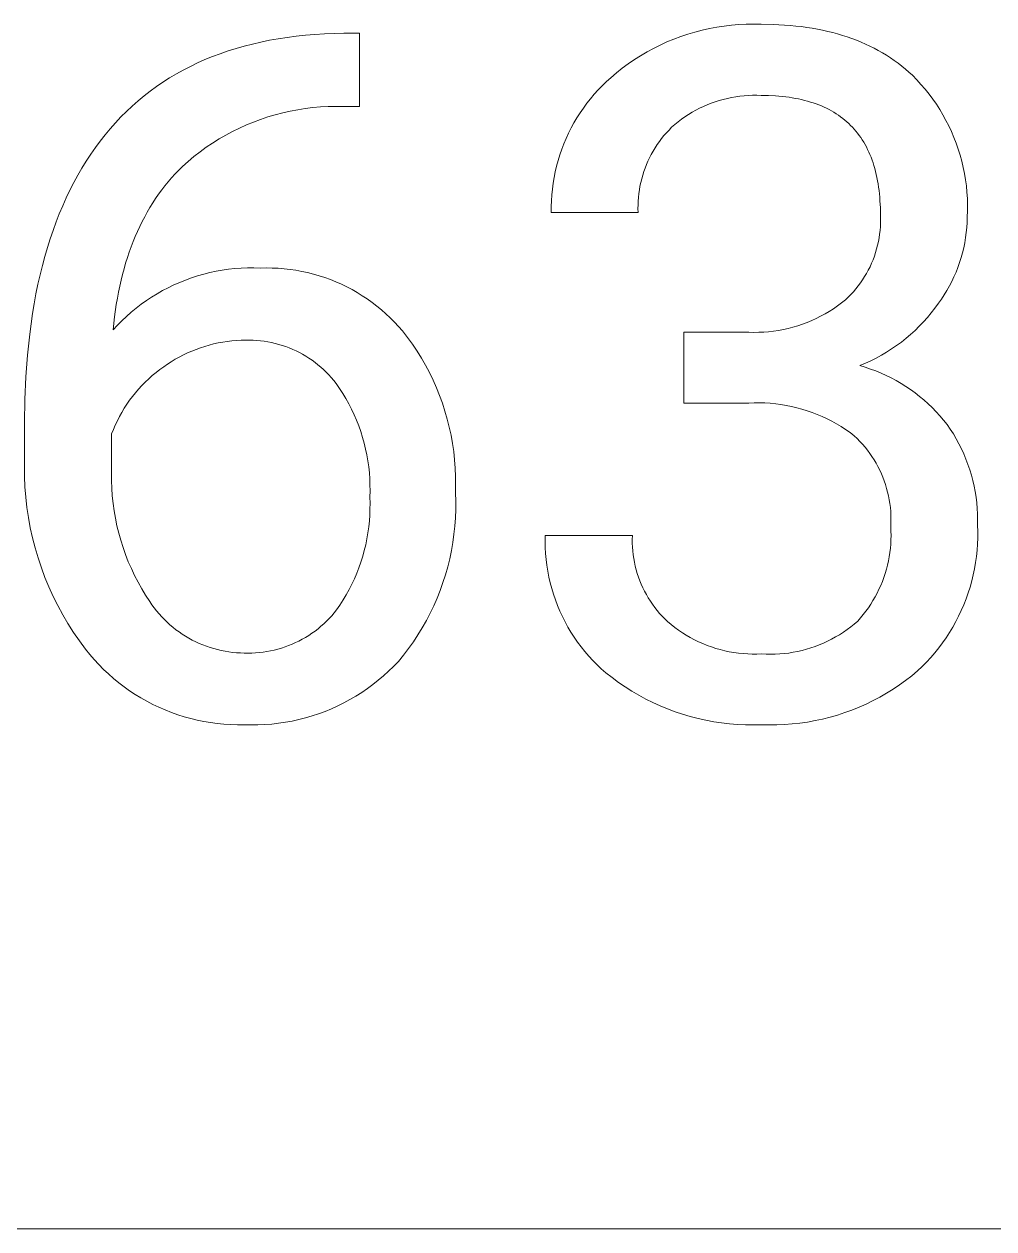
# Model space of a CAD drawing. Header units: millimetres. Extents: x 1102 to 5170, y 19 to 2862.
# Drawn here: x 4397 to 4451.9, y 246.9 to 315 of the extents above; entities that cross this region are included whole.
import ezdxf

# ---------------------------------------------------------------- set-up
doc = ezdxf.new("R2010")
doc.units = ezdxf.units.MM
doc.header["$MEASUREMENT"] = 0
doc.layers.add('Domyślny', color=7, linetype='Continuous', true_color=0x000000)

msp = doc.modelspace()

# ---------------------------------------------------------------- linework, layer by layer
at = {"layer": 'Domyślny', "color": 18, "lineweight": 15, "true_color": 0x000000}
for p, q in [((4434.959, 314.545), (4435.365, 314.651)), ((4435.365, 314.651), (4435.775, 314.743)), ((4435.775, 314.743), (4436.187, 314.821)), ((4436.187, 314.821), (4436.602, 314.884)), ((4436.602, 314.884), (4437.019, 314.933)), ((4437.019, 314.933), (4437.438, 314.967)), ((4437.438, 314.967), (4437.857, 314.988)), ((4437.857, 314.988), (4438.277, 314.993)), ((4438.277, 314.993), (4438.696, 314.984)), ((4438.696, 314.984), (4439.37, 314.973)), ((4439.37, 314.973), (4439.7, 314.959)), ((4439.7, 314.959), (4440.025, 314.94)), ((4440.025, 314.94), (4440.346, 314.915)), ((4440.346, 314.915), (4440.662, 314.884)), ((4440.662, 314.884), (4440.973, 314.848)), ((4440.973, 314.848), (4441.28, 314.806)), ((4441.28, 314.806), (4441.582, 314.758)), ((4441.582, 314.758), (4441.879, 314.705)), ((4441.879, 314.705), (4442.172, 314.646)), ((4442.172, 314.646), (4442.46, 314.582)), ((4442.46, 314.582), (4442.743, 314.512)), ((4409.956, 313.868), (4410.433, 313.977)), ((4410.433, 313.977), (4410.92, 314.076)), ((4410.92, 314.076), (4411.415, 314.164)), ((4411.415, 314.164), (4411.919, 314.241)), ((4411.919, 314.241), (4412.431, 314.308)), ((4412.431, 314.308), (4412.953, 314.364)), ((4412.953, 314.364), (4413.482, 314.409)), ((4413.482, 314.409), (4414.021, 314.444)), ((4414.021, 314.444), (4414.568, 314.467)), ((4414.568, 314.467), (4415.124, 314.48)), ((4415.124, 314.48), (4416.004, 314.48)), ((4416.004, 314.48), (4416.004, 310.335)), ((4432.996, 313.808), (4433.378, 313.983)), ((4433.378, 313.983), (4433.766, 314.144)), ((4433.766, 314.144), (4434.159, 314.291)), ((4434.159, 314.291), (4434.557, 314.425)), ((4434.557, 314.425), (4434.959, 314.545)), ((4442.743, 314.512), (4443.021, 314.436)), ((4443.021, 314.436), (4443.295, 314.355)), ((4443.295, 314.355), (4443.565, 314.268)), ((4443.565, 314.268), (4443.829, 314.175)), ((4443.829, 314.175), (4444.09, 314.077)), ((4444.09, 314.077), (4444.345, 313.973)), ((4444.345, 313.973), (4444.596, 313.863)), ((4407.696, 313.159), (4408.131, 313.322)), ((4408.131, 313.322), (4408.574, 313.475)), ((4408.574, 313.475), (4409.026, 313.617)), ((4409.026, 313.617), (4409.486, 313.748)), ((4409.486, 313.748), (4409.956, 313.868)), ((4431.535, 312.983), (4431.89, 313.208)), ((4431.89, 313.208), (4432.251, 313.421)), ((4432.251, 313.421), (4432.62, 313.621)), ((4432.62, 313.621), (4432.996, 313.808)), ((4444.596, 313.863), (4444.842, 313.747)), ((4444.842, 313.747), (4445.083, 313.626)), ((4445.083, 313.626), (4445.32, 313.499)), ((4445.32, 313.499), (4445.553, 313.367)), ((4445.553, 313.367), (4445.78, 313.228)), ((4445.78, 313.228), (4446.003, 313.084)), ((4406.044, 312.398), (4406.444, 312.605)), ((4406.444, 312.605), (4406.853, 312.8)), ((4406.853, 312.8), (4407.27, 312.985)), ((4407.27, 312.985), (4407.696, 313.159)), ((4430.851, 312.496), (4431.189, 312.745)), ((4431.189, 312.745), (4431.535, 312.983)), ((4446.003, 313.084), (4446.222, 312.934)), ((4446.222, 312.934), (4446.435, 312.779)), ((4446.435, 312.779), (4446.645, 312.617)), ((4446.645, 312.617), (4446.849, 312.45)), ((4404.896, 311.715), (4405.27, 311.954)), ((4405.27, 311.954), (4405.653, 312.181)), ((4405.653, 312.181), (4406.044, 312.398)), ((4429.957, 311.742), (4430.203, 311.963)), ((4430.203, 311.963), (4430.522, 312.235)), ((4430.522, 312.235), (4430.851, 312.496)), ((4446.849, 312.45), (4447.049, 312.277)), ((4447.049, 312.277), (4447.244, 312.099)), ((4447.244, 312.099), (4447.493, 311.846)), ((4447.493, 311.846), (4447.733, 311.585)), ((4403.826, 310.935), (4404.174, 311.205)), ((4404.174, 311.205), (4404.53, 311.466)), ((4404.53, 311.466), (4404.896, 311.715)), ((4429.268, 311.029), (4429.49, 311.275)), ((4429.49, 311.275), (4429.72, 311.512)), ((4429.72, 311.512), (4429.957, 311.742)), ((4447.733, 311.585), (4447.964, 311.316)), ((4447.964, 311.316), (4448.186, 311.039)), ((4403.155, 310.36), (4403.486, 310.653)), ((4403.486, 310.653), (4403.826, 310.935)), ((4428.654, 310.251), (4428.85, 310.518)), ((4428.85, 310.518), (4429.055, 310.777)), ((4429.055, 310.777), (4429.268, 311.029)), ((4435.878, 310.523), (4435.655, 310.435)), ((4436.103, 310.603), (4435.878, 310.523)), ((4436.331, 310.676), (4436.103, 310.603)), ((4436.562, 310.74), (4436.331, 310.676)), ((4436.794, 310.797), (4436.562, 310.74)), ((4437.029, 310.846), (4436.794, 310.797)), ((4437.265, 310.887), (4437.029, 310.846)), ((4437.502, 310.92), (4437.265, 310.887)), ((4437.74, 310.944), (4437.502, 310.92)), ((4437.979, 310.961), (4437.74, 310.944)), ((4438.218, 310.969), (4437.979, 310.961)), ((4438.457, 310.969), (4438.218, 310.969)), ((4438.696, 310.961), (4438.457, 310.969)), ((4439.111, 310.954), (4438.696, 310.961)), ((4439.513, 310.934), (4439.111, 310.954)), ((4439.709, 310.92), (4439.513, 310.934)), ((4439.902, 310.901), (4439.709, 310.92)), ((4440.091, 310.88), (4439.902, 310.901)), ((4440.278, 310.855), (4440.091, 310.88)), ((4440.46, 310.827), (4440.278, 310.855)), ((4440.64, 310.796), (4440.46, 310.827)), ((4440.816, 310.761), (4440.64, 310.796)), ((4440.989, 310.723), (4440.816, 310.761)), ((4441.159, 310.682), (4440.989, 310.723)), ((4441.325, 310.638), (4441.159, 310.682)), ((4441.488, 310.59), (4441.325, 310.638)), ((4441.648, 310.539), (4441.488, 310.59)), ((4441.804, 310.484), (4441.648, 310.539)), ((4441.958, 310.426), (4441.804, 310.484)), ((4448.186, 311.039), (4448.398, 310.755)), ((4448.398, 310.755), (4448.6, 310.464)), ((4402.52, 309.743), (4402.833, 310.057)), ((4402.833, 310.057), (4403.155, 310.36)), ((4411.242, 309.868), (4410.827, 309.745)), ((4411.661, 309.978), (4411.242, 309.868)), ((4412.084, 310.073), (4411.661, 309.978)), ((4412.509, 310.154), (4412.084, 310.073)), ((4412.937, 310.22), (4412.509, 310.154)), ((4413.367, 310.272), (4412.937, 310.22)), ((4413.798, 310.31), (4413.367, 310.272)), ((4414.231, 310.333), (4413.798, 310.31)), ((4414.664, 310.341), (4414.231, 310.333)), ((4415.097, 310.335), (4414.664, 310.341)), ((4416.004, 310.335), (4415.097, 310.335)), ((4428.29, 309.7), (4428.468, 309.979)), ((4428.468, 309.979), (4428.654, 310.251)), ((4434.595, 309.883), (4434.395, 309.751)), ((4434.799, 310.008), (4434.595, 309.883)), ((4435.007, 310.125), (4434.799, 310.008)), ((4435.22, 310.236), (4435.007, 310.125)), ((4435.436, 310.339), (4435.22, 310.236)), ((4435.655, 310.435), (4435.436, 310.339)), ((4442.107, 310.365), (4441.958, 310.426)), ((4442.254, 310.301), (4442.107, 310.365)), ((4442.397, 310.233), (4442.254, 310.301)), ((4442.537, 310.162), (4442.397, 310.233)), ((4442.674, 310.088), (4442.537, 310.162)), ((4442.807, 310.011), (4442.674, 310.088)), ((4442.938, 309.93), (4442.807, 310.011)), ((4443.064, 309.846), (4442.938, 309.93)), ((4443.188, 309.758), (4443.064, 309.846)), ((4448.6, 310.464), (4448.792, 310.166)), ((4448.792, 310.166), (4448.974, 309.862)), ((4448.974, 309.862), (4449.146, 309.552)), ((4401.919, 309.083), (4402.215, 309.418)), ((4402.215, 309.418), (4402.52, 309.743)), ((4409.215, 309.114), (4408.827, 308.923)), ((4409.61, 309.292), (4409.215, 309.114)), ((4410.011, 309.457), (4409.61, 309.292)), ((4410.416, 309.608), (4410.011, 309.457)), ((4410.827, 309.745), (4410.416, 309.608)), ((4427.815, 308.83), (4427.964, 309.125)), ((4427.964, 309.125), (4428.122, 309.415)), ((4428.122, 309.415), (4428.29, 309.7)), ((4433.643, 309.159), (4433.494, 309.008)), ((4433.824, 309.317), (4433.643, 309.159)), ((4434.009, 309.468), (4433.824, 309.317)), ((4434.199, 309.613), (4434.009, 309.468)), ((4434.395, 309.751), (4434.199, 309.613)), ((4443.308, 309.667), (4443.188, 309.758)), ((4443.425, 309.573), (4443.308, 309.667)), ((4443.539, 309.476), (4443.425, 309.573)), ((4443.649, 309.375), (4443.539, 309.476)), ((4443.756, 309.271), (4443.649, 309.375)), ((4443.86, 309.163), (4443.756, 309.271)), ((4443.96, 309.053), (4443.86, 309.163)), ((4449.146, 309.552), (4449.307, 309.236)), ((4449.307, 309.236), (4449.457, 308.915)), ((4401.351, 308.38), (4401.631, 308.736)), ((4401.631, 308.736), (4401.919, 309.083)), ((4408.07, 308.502), (4407.703, 308.273)), ((4408.445, 308.719), (4408.07, 308.502)), ((4408.827, 308.923), (4408.445, 308.719)), ((4427.548, 308.225), (4427.677, 308.53)), ((4427.677, 308.53), (4427.815, 308.83)), ((4433.076, 308.524), (4432.948, 308.354)), ((4433.21, 308.69), (4433.076, 308.524)), ((4433.349, 308.851), (4433.21, 308.69)), ((4433.494, 309.008), (4433.349, 308.851)), ((4444.058, 308.939), (4443.96, 309.053)), ((4444.151, 308.821), (4444.058, 308.939)), ((4444.242, 308.701), (4444.151, 308.821)), ((4444.329, 308.577), (4444.242, 308.701)), ((4444.413, 308.449), (4444.329, 308.577)), ((4444.494, 308.319), (4444.413, 308.449)), ((4449.457, 308.915), (4449.596, 308.589)), ((4449.596, 308.589), (4449.724, 308.258)), ((4400.818, 307.637), (4401.08, 308.013)), ((4401.08, 308.013), (4401.351, 308.38)), ((4406.992, 307.778), (4406.65, 307.512)), ((4407.343, 308.031), (4406.992, 307.778)), ((4407.703, 308.273), (4407.343, 308.031)), ((4427.323, 307.604), (4427.43, 307.917)), ((4427.43, 307.917), (4427.548, 308.225)), ((4432.599, 307.819), (4432.494, 307.633)), ((4432.709, 308.001), (4432.599, 307.819)), ((4432.825, 308.18), (4432.709, 308.001)), ((4432.948, 308.354), (4432.825, 308.18)), ((4444.571, 308.185), (4444.494, 308.319)), ((4444.646, 308.048), (4444.571, 308.185)), ((4444.716, 307.907), (4444.646, 308.048)), ((4444.784, 307.763), (4444.716, 307.907)), ((4444.848, 307.616), (4444.784, 307.763)), ((4449.724, 308.258), (4449.841, 307.923)), ((4449.841, 307.923), (4449.946, 307.585)), ((4400.32, 306.855), (4400.564, 307.251)), ((4400.564, 307.251), (4400.818, 307.637)), ((4406.317, 307.236), (4405.993, 306.948)), ((4406.65, 307.512), (4406.317, 307.236)), ((4427.14, 306.969), (4427.226, 307.288)), ((4427.226, 307.288), (4427.323, 307.604)), ((4432.305, 307.252), (4432.221, 307.056)), ((4432.397, 307.444), (4432.305, 307.252)), ((4432.494, 307.633), (4432.397, 307.444)), ((4444.909, 307.466), (4444.848, 307.616)), ((4444.967, 307.312), (4444.909, 307.466)), ((4445.021, 307.155), (4444.967, 307.312)), ((4445.072, 306.994), (4445.021, 307.155)), ((4449.946, 307.585), (4450.039, 307.243)), ((4450.039, 307.243), (4450.121, 306.898)), ((4399.858, 306.034), (4400.084, 306.45)), ((4400.084, 306.45), (4400.32, 306.855)), ((4405.583, 306.526), (4405.386, 306.308)), ((4405.785, 306.74), (4405.583, 306.526)), ((4405.993, 306.948), (4405.785, 306.74)), ((4426.999, 306.323), (4427.064, 306.647)), ((4427.064, 306.647), (4427.14, 306.969)), ((4432.006, 306.454), (4431.949, 306.249)), ((4432.071, 306.657), (4432.006, 306.454)), ((4432.142, 306.858), (4432.071, 306.657)), ((4432.221, 307.056), (4432.142, 306.858)), ((4445.12, 306.83), (4445.072, 306.994)), ((4445.164, 306.663), (4445.12, 306.83)), ((4445.206, 306.493), (4445.164, 306.663)), ((4445.243, 306.319), (4445.206, 306.493)), ((4450.121, 306.898), (4450.191, 306.55)), ((4450.191, 306.55), (4450.249, 306.2)), ((4399.64, 305.609), (4399.858, 306.034)), ((4405.008, 305.855), (4404.828, 305.621)), ((4405.194, 306.084), (4405.008, 305.855)), ((4405.386, 306.308), (4405.194, 306.084)), ((4426.903, 305.67), (4426.946, 305.997)), ((4426.946, 305.997), (4426.999, 306.323)), ((4431.854, 305.834), (4431.817, 305.624)), ((4431.898, 306.042), (4431.854, 305.834)), ((4431.949, 306.249), (4431.898, 306.042)), ((4445.278, 306.142), (4445.243, 306.319)), ((4445.309, 305.961), (4445.278, 306.142)), ((4445.337, 305.777), (4445.309, 305.961)), ((4445.362, 305.59), (4445.337, 305.777)), ((4450.249, 306.2), (4450.296, 305.849)), ((4450.296, 305.849), (4450.33, 305.496)), ((4399.231, 304.73), (4399.431, 305.175)), ((4399.431, 305.175), (4399.64, 305.609)), ((4404.484, 305.137), (4404.321, 304.887)), ((4404.653, 305.381), (4404.484, 305.137)), ((4404.828, 305.621), (4404.653, 305.381)), ((4426.851, 305.011), (4426.871, 305.341)), ((4426.871, 305.341), (4426.903, 305.67)), ((4431.765, 305.201), (4431.75, 304.989)), ((4431.788, 305.413), (4431.765, 305.201)), ((4431.817, 305.624), (4431.788, 305.413)), ((4445.383, 305.4), (4445.362, 305.59)), ((4445.402, 305.206), (4445.383, 305.4)), ((4445.416, 305.009), (4445.402, 305.206)), ((4450.33, 305.496), (4450.352, 305.142)), ((4450.352, 305.142), (4450.362, 304.788)), ((4399.04, 304.275), (4399.231, 304.73)), ((4404.01, 304.372), (4403.863, 304.107)), ((4404.162, 304.632), (4404.01, 304.372)), ((4404.321, 304.887), (4404.162, 304.632)), ((4426.841, 304.68), (4426.851, 305.011)), ((4426.843, 304.35), (4426.841, 304.68)), ((4431.747, 304.35), (4426.843, 304.35)), ((4431.742, 304.776), (4431.741, 304.563)), ((4431.741, 304.563), (4431.747, 304.35)), ((4431.75, 304.989), (4431.742, 304.776)), ((4445.436, 304.605), (4445.416, 305.009)), ((4445.443, 304.187), (4445.436, 304.605)), ((4450.361, 304.433), (4450.347, 304.079)), ((4450.362, 304.788), (4450.361, 304.433)), ((4398.684, 303.337), (4398.857, 303.811)), ((4398.857, 303.811), (4399.04, 304.275)), ((4403.721, 303.837), (4403.585, 303.561)), ((4403.863, 304.107), (4403.721, 303.837)), ((4445.437, 303.547), (4445.446, 303.76)), ((4445.448, 303.974), (4445.443, 304.187)), ((4445.446, 303.76), (4445.448, 303.974)), ((4450.338, 303.79), (4450.32, 303.501)), ((4450.347, 304.079), (4450.338, 303.79)), ((4398.52, 302.853), (4398.684, 303.337)), ((4403.33, 302.994), (4403.21, 302.703)), ((4403.455, 303.28), (4403.33, 302.994)), ((4403.585, 303.561), (4403.455, 303.28)), ((4445.364, 302.91), (4445.396, 303.121)), ((4445.396, 303.121), (4445.42, 303.334)), ((4445.42, 303.334), (4445.437, 303.547)), ((4450.292, 303.213), (4450.253, 302.926)), ((4450.32, 303.501), (4450.292, 303.213)), ((4398.217, 301.856), (4398.364, 302.36)), ((4398.364, 302.36), (4398.52, 302.853)), ((4403.096, 302.407), (4402.988, 302.105)), ((4403.21, 302.703), (4403.096, 302.407)), ((4445.226, 302.284), (4445.279, 302.491)), ((4445.279, 302.491), (4445.326, 302.7)), ((4445.326, 302.7), (4445.364, 302.91)), ((4450.147, 302.356), (4450.08, 302.075)), ((4450.205, 302.64), (4450.147, 302.356)), ((4450.253, 302.926), (4450.205, 302.64)), ((4398.08, 301.343), (4398.217, 301.856)), ((4402.885, 301.798), (4402.787, 301.486)), ((4402.988, 302.105), (4402.885, 301.798)), ((4444.941, 301.479), (4445.023, 301.677)), ((4445.023, 301.677), (4445.098, 301.877)), ((4445.098, 301.877), (4445.165, 302.079)), ((4445.165, 302.079), (4445.226, 302.284)), ((4450.002, 301.796), (4449.915, 301.52)), ((4450.08, 302.075), (4450.002, 301.796)), ((4397.951, 300.82), (4398.08, 301.343)), ((4402.695, 301.169), (4402.609, 300.846)), ((4402.787, 301.486), (4402.695, 301.169)), ((4407.199, 300.86), (4407.547, 300.947)), ((4407.547, 300.947), (4407.898, 301.022)), ((4407.898, 301.022), (4408.251, 301.084)), ((4408.251, 301.084), (4408.606, 301.135)), ((4408.606, 301.135), (4408.963, 301.173)), ((4408.963, 301.173), (4409.32, 301.199)), ((4409.32, 301.199), (4409.679, 301.213)), ((4409.679, 301.213), (4410.037, 301.215)), ((4410.037, 301.215), (4410.396, 301.204)), ((4410.396, 301.204), (4410.733, 301.212)), ((4410.733, 301.212), (4411.069, 301.209)), ((4411.069, 301.209), (4411.406, 301.194)), ((4411.406, 301.194), (4411.742, 301.167)), ((4411.742, 301.167), (4412.076, 301.13)), ((4412.076, 301.13), (4412.41, 301.081)), ((4412.41, 301.081), (4412.741, 301.021)), ((4412.741, 301.021), (4413.07, 300.949)), ((4413.07, 300.949), (4413.397, 300.867)), ((4444.656, 300.906), (4444.757, 301.093)), ((4444.757, 301.093), (4444.853, 301.285)), ((4444.853, 301.285), (4444.941, 301.479)), ((4449.713, 300.977), (4449.598, 300.712)), ((4449.819, 301.247), (4449.713, 300.977)), ((4449.915, 301.52), (4449.819, 301.247)), ((4397.72, 299.745), (4397.831, 300.287)), ((4397.831, 300.287), (4397.951, 300.82)), ((4402.528, 300.519), (4402.453, 300.186)), ((4402.609, 300.846), (4402.528, 300.519)), ((4405.514, 300.252), (4405.842, 300.397)), ((4405.842, 300.397), (4406.175, 300.53)), ((4406.175, 300.53), (4406.513, 300.652)), ((4406.513, 300.652), (4406.854, 300.762)), ((4406.854, 300.762), (4407.199, 300.86)), ((4413.397, 300.867), (4413.72, 300.774)), ((4413.72, 300.774), (4414.041, 300.669)), ((4414.041, 300.669), (4414.357, 300.554)), ((4414.357, 300.554), (4414.67, 300.429)), ((4414.67, 300.429), (4414.978, 300.292)), ((4414.978, 300.292), (4415.281, 300.146)), ((4444.185, 300.193), (4444.312, 300.365)), ((4444.312, 300.365), (4444.433, 300.541)), ((4444.433, 300.541), (4444.547, 300.721)), ((4444.547, 300.721), (4444.656, 300.906)), ((4449.473, 300.45), (4449.34, 300.193)), ((4449.598, 300.712), (4449.473, 300.45)), ((4397.617, 299.192), (4397.72, 299.745)), ((4402.383, 299.848), (4402.318, 299.504)), ((4402.453, 300.186), (4402.383, 299.848)), ((4404.256, 299.564), (4404.561, 299.752)), ((4404.561, 299.752), (4404.873, 299.93)), ((4404.873, 299.93), (4405.191, 300.096)), ((4405.191, 300.096), (4405.514, 300.252)), ((4415.281, 300.146), (4415.579, 299.989)), ((4415.579, 299.989), (4415.872, 299.823)), ((4415.872, 299.823), (4416.159, 299.646)), ((4416.159, 299.646), (4416.44, 299.461)), ((4443.62, 299.553), (4443.769, 299.705)), ((4443.769, 299.705), (4443.913, 299.863)), ((4443.913, 299.863), (4444.052, 300.026)), ((4444.052, 300.026), (4444.185, 300.193)), ((4449.047, 299.694), (4448.888, 299.452)), ((4449.198, 299.941), (4449.047, 299.694)), ((4449.34, 300.193), (4449.198, 299.941)), ((4397.524, 298.63), (4397.617, 299.192)), ((4402.259, 299.156), (4402.158, 298.443)), ((4402.318, 299.504), (4402.259, 299.156)), ((4403.104, 298.711), (4403.381, 298.939)), ((4403.381, 298.939), (4403.665, 299.158)), ((4403.665, 299.158), (4403.957, 299.366)), ((4403.957, 299.366), (4404.256, 299.564)), ((4416.44, 299.461), (4416.714, 299.265)), ((4416.714, 299.265), (4416.982, 299.061)), ((4416.982, 299.061), (4417.242, 298.847)), ((4442.55, 298.759), (4442.787, 298.909)), ((4442.787, 298.909), (4443.019, 299.066)), ((4443.019, 299.066), (4443.245, 299.232)), ((4443.245, 299.232), (4443.465, 299.405)), ((4443.465, 299.405), (4443.62, 299.553)), ((4448.522, 298.942), (4448.314, 298.675)), ((4448.721, 299.216), (4448.522, 298.942)), ((4448.888, 299.452), (4448.721, 299.216)), ((4397.364, 297.476), (4397.524, 298.63)), ((4402.158, 298.443), (4402.078, 297.709)), ((4402.322, 297.973), (4402.574, 298.228)), ((4402.574, 298.228), (4402.835, 298.474)), ((4402.835, 298.474), (4403.104, 298.711)), ((4417.242, 298.847), (4417.496, 298.625)), ((4417.496, 298.625), (4417.741, 298.395)), ((4417.741, 298.395), (4417.979, 298.156)), ((4441.297, 298.137), (4441.556, 298.244)), ((4441.556, 298.244), (4441.811, 298.36)), ((4441.811, 298.36), (4442.062, 298.484)), ((4442.062, 298.484), (4442.309, 298.617)), ((4442.309, 298.617), (4442.55, 298.759)), ((4448.097, 298.416), (4447.872, 298.164)), ((4448.314, 298.675), (4448.097, 298.416)), ((4402.078, 297.709), (4402.322, 297.973)), ((4417.979, 298.156), (4418.208, 297.909)), ((4418.208, 297.909), (4418.429, 297.655)), ((4418.429, 297.655), (4418.717, 297.285)), ((4434.334, 297.577), (4438.006, 297.577)), ((4434.334, 293.58), (4434.334, 297.577)), ((4438.006, 297.577), (4438.286, 297.571)), ((4438.286, 297.571), (4438.566, 297.575)), ((4438.566, 297.575), (4438.846, 297.588)), ((4438.846, 297.588), (4439.125, 297.611)), ((4439.125, 297.611), (4439.403, 297.644)), ((4439.403, 297.644), (4439.68, 297.686)), ((4439.68, 297.686), (4439.956, 297.738)), ((4439.956, 297.738), (4440.229, 297.799)), ((4440.229, 297.799), (4440.5, 297.87)), ((4440.5, 297.87), (4440.769, 297.95)), ((4440.769, 297.95), (4441.034, 298.039)), ((4441.034, 298.039), (4441.297, 298.137)), ((4447.396, 297.684), (4447.145, 297.456)), ((4447.638, 297.92), (4447.396, 297.684)), ((4447.872, 298.164), (4447.638, 297.92)), ((4397.239, 296.283), (4397.364, 297.476)), ((4407.509, 296.853), (4407.258, 296.781)), ((4407.761, 296.917), (4407.509, 296.853)), ((4408.016, 296.973), (4407.761, 296.917)), ((4408.272, 297.02), (4408.016, 296.973)), ((4408.53, 297.058), (4408.272, 297.02)), ((4408.789, 297.088), (4408.53, 297.058)), ((4409.049, 297.11), (4408.789, 297.088)), ((4409.309, 297.123), (4409.049, 297.11)), ((4409.57, 297.127), (4409.309, 297.123)), ((4409.779, 297.129), (4409.57, 297.127)), ((4409.989, 297.125), (4409.779, 297.129)), ((4410.199, 297.113), (4409.989, 297.125)), ((4410.408, 297.094), (4410.199, 297.113)), ((4410.616, 297.068), (4410.408, 297.094)), ((4410.823, 297.035), (4410.616, 297.068)), ((4411.029, 296.995), (4410.823, 297.035)), ((4411.234, 296.948), (4411.029, 296.995)), ((4411.437, 296.895), (4411.234, 296.948)), ((4411.638, 296.834), (4411.437, 296.895)), ((4418.717, 297.285), (4418.991, 296.905)), ((4418.991, 296.905), (4419.253, 296.515)), ((4446.623, 297.027), (4446.351, 296.826)), ((4446.888, 297.237), (4446.623, 297.027)), ((4447.145, 297.456), (4446.888, 297.237)), ((4397.151, 295.05), (4397.239, 296.283)), ((4405.818, 296.178), (4405.591, 296.05)), ((4406.049, 296.298), (4405.818, 296.178)), ((4406.284, 296.411), (4406.049, 296.298)), ((4406.523, 296.515), (4406.284, 296.411)), ((4406.765, 296.612), (4406.523, 296.515)), ((4407.01, 296.701), (4406.765, 296.612)), ((4407.258, 296.781), (4407.01, 296.701)), ((4411.837, 296.767), (4411.638, 296.834)), ((4412.033, 296.692), (4411.837, 296.767)), ((4412.227, 296.612), (4412.033, 296.692)), ((4412.418, 296.525), (4412.227, 296.612)), ((4412.606, 296.431), (4412.418, 296.525)), ((4412.79, 296.331), (4412.606, 296.431)), ((4412.971, 296.225), (4412.79, 296.331)), ((4413.149, 296.113), (4412.971, 296.225)), ((4419.253, 296.515), (4419.5, 296.117)), ((4445.496, 296.28), (4445.199, 296.118)), ((4445.787, 296.452), (4445.496, 296.28)), ((4446.072, 296.634), (4445.787, 296.452)), ((4446.351, 296.826), (4446.072, 296.634)), ((4404.937, 295.623), (4404.717, 295.465)), ((4405.15, 295.773), (4404.937, 295.623)), ((4405.368, 295.915), (4405.15, 295.773)), ((4405.591, 296.05), (4405.368, 295.915)), ((4413.322, 295.995), (4413.149, 296.113)), ((4413.491, 295.871), (4413.322, 295.995)), ((4413.656, 295.741), (4413.491, 295.871)), ((4413.817, 295.606), (4413.656, 295.741)), ((4413.973, 295.465), (4413.817, 295.606)), ((4419.5, 296.117), (4419.734, 295.711)), ((4419.734, 295.711), (4419.954, 295.297)), ((4444.589, 295.825), (4444.278, 295.694)), ((4444.278, 295.694), (4444.583, 295.603)), ((4444.583, 295.603), (4444.886, 295.502)), ((4444.897, 295.966), (4444.589, 295.825)), ((4444.886, 295.502), (4445.184, 295.391)), ((4445.199, 296.118), (4444.897, 295.966)), ((4397.097, 293.778), (4397.151, 295.05)), ((4404.092, 294.947), (4403.896, 294.76)), ((4404.294, 295.126), (4404.092, 294.947)), ((4404.503, 295.299), (4404.294, 295.126)), ((4404.717, 295.465), (4404.503, 295.299)), ((4414.124, 295.32), (4413.973, 295.465)), ((4414.27, 295.169), (4414.124, 295.32)), ((4414.411, 295.013), (4414.27, 295.169)), ((4414.547, 294.853), (4414.411, 295.013)), ((4414.677, 294.688), (4414.547, 294.853)), ((4419.954, 295.297), (4420.16, 294.875)), ((4420.16, 294.875), (4420.351, 294.447)), ((4445.184, 295.391), (4445.479, 295.269)), ((4445.479, 295.269), (4445.769, 295.138)), ((4445.769, 295.138), (4446.055, 294.997)), ((4446.055, 294.997), (4446.336, 294.846)), ((4446.336, 294.846), (4446.612, 294.686)), ((4403.346, 294.163), (4403.176, 293.952)), ((4403.522, 294.368), (4403.346, 294.163)), ((4403.706, 294.567), (4403.522, 294.368)), ((4403.896, 294.76), (4403.706, 294.567)), ((4414.872, 294.408), (4414.677, 294.688)), ((4415.057, 294.122), (4414.872, 294.408)), ((4420.351, 294.447), (4420.527, 294.012)), ((4446.612, 294.686), (4446.882, 294.517)), ((4446.882, 294.517), (4447.146, 294.338)), ((4447.146, 294.338), (4447.404, 294.151)), ((4447.404, 294.151), (4447.655, 293.955)), ((4397.079, 292.467), (4397.097, 293.778)), ((4402.859, 293.513), (4402.712, 293.285)), ((4403.014, 293.735), (4402.859, 293.513)), ((4403.176, 293.952), (4403.014, 293.735)), ((4415.233, 293.829), (4415.057, 294.122)), ((4415.399, 293.531), (4415.233, 293.829)), ((4415.554, 293.227), (4415.399, 293.531)), ((4420.527, 294.012), (4420.687, 293.572)), ((4420.687, 293.572), (4420.833, 293.126)), ((4438.006, 293.58), (4434.334, 293.58)), ((4438.309, 293.592), (4438.006, 293.58)), ((4438.613, 293.593), (4438.309, 293.592)), ((4438.916, 293.584), (4438.613, 293.593)), ((4439.219, 293.565), (4438.916, 293.584)), ((4439.521, 293.535), (4439.219, 293.565)), ((4439.822, 293.495), (4439.521, 293.535)), ((4440.122, 293.445), (4439.822, 293.495)), ((4447.655, 293.955), (4447.9, 293.751)), ((4447.9, 293.751), (4448.137, 293.538)), ((4448.137, 293.538), (4448.367, 293.318)), ((4402.441, 292.817), (4402.318, 292.576)), ((4402.573, 293.053), (4402.441, 292.817)), ((4402.712, 293.285), (4402.573, 293.053)), ((4415.7, 292.918), (4415.554, 293.227)), ((4415.835, 292.605), (4415.7, 292.918)), ((4420.833, 293.126), (4420.963, 292.676)), ((4440.42, 293.385), (4440.122, 293.445)), ((4440.715, 293.314), (4440.42, 293.385)), ((4441.008, 293.234), (4440.715, 293.314)), ((4441.298, 293.144), (4441.008, 293.234)), ((4441.584, 293.044), (4441.298, 293.144)), ((4441.868, 292.934), (4441.584, 293.044)), ((4442.147, 292.814), (4441.868, 292.934)), ((4442.422, 292.686), (4442.147, 292.814)), ((4448.367, 293.318), (4448.59, 293.089)), ((4448.59, 293.089), (4448.804, 292.854)), ((4448.804, 292.854), (4449.011, 292.611)), ((4397.079, 290.597), (4397.079, 292.467)), ((4402.202, 292.331), (4402.095, 292.082)), ((4402.318, 292.576), (4402.202, 292.331)), ((4415.959, 292.287), (4415.835, 292.605)), ((4416.073, 291.965), (4415.959, 292.287)), ((4420.963, 292.676), (4421.078, 292.221)), ((4421.078, 292.221), (4421.177, 291.763)), ((4442.692, 292.548), (4442.422, 292.686)), ((4442.958, 292.401), (4442.692, 292.548)), ((4443.219, 292.244), (4442.958, 292.401)), ((4443.474, 292.08), (4443.219, 292.244)), ((4449.011, 292.611), (4449.209, 292.361)), ((4449.209, 292.361), (4449.389, 292.099)), ((4449.389, 292.099), (4449.561, 291.831)), ((4402.095, 292.082), (4401.997, 291.83)), ((4401.997, 291.83), (4401.997, 290.042)), ((4416.176, 291.64), (4416.073, 291.965)), ((4416.267, 291.311), (4416.176, 291.64)), ((4421.177, 291.763), (4421.26, 291.301)), ((4443.723, 291.906), (4443.474, 292.08)), ((4443.966, 291.724), (4443.723, 291.906)), ((4444.125, 291.572), (4443.966, 291.724)), ((4444.279, 291.414), (4444.125, 291.572)), ((4444.428, 291.251), (4444.279, 291.414)), ((4449.561, 291.831), (4449.723, 291.557)), ((4449.723, 291.557), (4449.876, 291.277)), ((4416.348, 290.979), (4416.267, 291.311)), ((4416.418, 290.645), (4416.348, 290.979)), ((4421.26, 291.301), (4421.328, 290.837)), ((4421.328, 290.837), (4421.379, 290.371)), ((4444.571, 291.084), (4444.428, 291.251)), ((4444.708, 290.911), (4444.571, 291.084)), ((4444.839, 290.734), (4444.708, 290.911)), ((4444.964, 290.552), (4444.839, 290.734)), ((4449.876, 291.277), (4450.019, 290.993)), ((4450.019, 290.993), (4450.152, 290.703)), ((4397.065, 290.013), (4397.079, 290.597)), ((4416.476, 290.309), (4416.418, 290.645)), ((4416.523, 289.971), (4416.476, 290.309)), ((4421.379, 290.371), (4421.414, 289.904)), ((4445.082, 290.366), (4444.964, 290.552)), ((4445.195, 290.177), (4445.082, 290.366)), ((4445.3, 289.983), (4445.195, 290.177)), ((4450.152, 290.703), (4450.276, 290.41)), ((4450.276, 290.41), (4450.389, 290.112)), ((4450.389, 290.112), (4450.491, 289.81)), ((4397.07, 289.428), (4397.065, 290.013)), ((4397.096, 288.844), (4397.07, 289.428)), ((4401.997, 290.042), (4401.984, 289.615)), ((4401.984, 289.615), (4401.985, 289.188)), ((4416.559, 289.631), (4416.523, 289.971)), ((4416.583, 289.291), (4416.559, 289.631)), ((4421.414, 289.904), (4421.433, 289.435)), ((4421.433, 289.435), (4421.436, 288.966)), ((4445.399, 289.786), (4445.3, 289.983)), ((4445.492, 289.586), (4445.399, 289.786)), ((4445.577, 289.383), (4445.492, 289.586)), ((4445.655, 289.177), (4445.577, 289.383)), ((4450.491, 289.81), (4450.583, 289.505)), ((4450.583, 289.505), (4450.665, 289.198)), ((4397.142, 288.261), (4397.096, 288.844)), ((4401.985, 289.188), (4402, 288.761)), ((4402, 288.761), (4402.03, 288.335)), ((4416.596, 288.95), (4416.583, 289.291)), ((4416.597, 288.608), (4416.596, 288.95)), ((4421.436, 288.966), (4421.423, 288.498)), ((4445.726, 288.968), (4445.655, 289.177)), ((4445.791, 288.757), (4445.726, 288.968)), ((4445.847, 288.545), (4445.791, 288.757)), ((4450.665, 289.198), (4450.736, 288.887)), ((4450.736, 288.887), (4450.796, 288.574)), ((4397.208, 287.68), (4397.142, 288.261)), ((4402.03, 288.335), (4402.075, 287.91)), ((4416.587, 288.267), (4416.597, 288.608)), ((4416.597, 287.928), (4416.587, 288.267)), ((4421.423, 288.498), (4421.439, 288.03)), ((4421.439, 288.03), (4421.438, 287.562)), ((4445.897, 288.33), (4445.847, 288.545)), ((4445.939, 288.113), (4445.897, 288.33)), ((4445.974, 287.896), (4445.939, 288.113)), ((4450.796, 288.574), (4450.846, 288.26)), ((4450.846, 288.26), (4450.884, 287.944)), ((4397.295, 287.102), (4397.208, 287.68)), ((4402.075, 287.91), (4402.133, 287.487)), ((4402.133, 287.487), (4402.207, 287.066)), ((4416.584, 287.251), (4416.596, 287.59)), ((4416.596, 287.59), (4416.597, 287.928)), ((4421.438, 287.562), (4421.422, 287.094)), ((4446.001, 287.677), (4445.974, 287.896)), ((4446.021, 287.458), (4446.001, 287.677)), ((4446.033, 287.238), (4446.021, 287.458)), ((4450.884, 287.944), (4450.912, 287.626)), ((4450.912, 287.626), (4450.929, 287.308)), ((4397.401, 286.527), (4397.295, 287.102)), ((4402.207, 287.066), (4402.294, 286.648)), ((4402.294, 286.648), (4402.395, 286.233)), ((4416.526, 286.576), (4416.561, 286.913)), ((4416.561, 286.913), (4416.584, 287.251)), ((4421.422, 287.094), (4421.389, 286.627)), ((4446.025, 286.577), (4446.035, 286.797)), ((4446.038, 287.017), (4446.033, 287.238)), ((4446.035, 286.797), (4446.038, 287.017)), ((4450.929, 287.308), (4450.934, 286.99)), ((4450.934, 286.99), (4450.929, 286.671)), ((4450.929, 286.671), (4450.94, 286.318)), ((4397.528, 285.956), (4397.401, 286.527)), ((4402.395, 286.233), (4402.51, 285.822)), ((4416.423, 285.906), (4416.48, 286.24)), ((4416.48, 286.24), (4416.526, 286.576)), ((4421.341, 286.162), (4421.277, 285.698)), ((4421.389, 286.627), (4421.341, 286.162)), ((4426.499, 285.752), (4426.504, 286.089)), ((4426.504, 286.089), (4431.422, 286.089)), ((4431.422, 286.089), (4431.416, 285.872)), ((4446.037, 286.335), (4446.025, 286.577)), ((4446.036, 285.852), (4446.04, 286.094)), ((4446.04, 286.094), (4446.037, 286.335)), ((4450.939, 285.965), (4450.925, 285.612)), ((4450.94, 286.318), (4450.939, 285.965)), ((4397.674, 285.39), (4397.528, 285.956)), ((4397.84, 284.829), (4397.674, 285.39)), ((4402.51, 285.822), (4402.64, 285.414)), ((4402.64, 285.414), (4402.783, 285.012)), ((4416.275, 285.244), (4416.354, 285.574)), ((4416.354, 285.574), (4416.423, 285.906)), ((4421.277, 285.698), (4421.196, 285.237)), ((4426.504, 285.415), (4426.499, 285.752)), ((4426.522, 285.079), (4426.504, 285.415)), ((4431.416, 285.872), (4431.418, 285.655)), ((4431.418, 285.655), (4431.428, 285.439)), ((4431.428, 285.439), (4431.445, 285.222)), ((4445.973, 285.131), (4446.002, 285.37)), ((4446.002, 285.37), (4446.023, 285.611)), ((4446.023, 285.611), (4446.036, 285.852)), ((4450.925, 285.612), (4450.9, 285.26)), ((4398.025, 284.274), (4397.84, 284.829)), ((4402.783, 285.012), (4402.939, 284.614)), ((4402.939, 284.614), (4403.109, 284.222)), ((4416.083, 284.594), (4416.184, 284.918)), ((4416.184, 284.918), (4416.275, 285.244)), ((4421.1, 284.779), (4420.989, 284.325)), ((4421.196, 285.237), (4421.1, 284.779)), ((4426.551, 284.743), (4426.522, 285.079)), ((4426.592, 284.409), (4426.551, 284.743)), ((4431.445, 285.222), (4431.469, 285.007)), ((4431.469, 285.007), (4431.501, 284.793)), ((4431.501, 284.793), (4431.54, 284.579)), ((4445.839, 284.419), (4445.892, 284.654)), ((4445.892, 284.654), (4445.937, 284.892)), ((4445.937, 284.892), (4445.973, 285.131)), ((4450.864, 284.909), (4450.815, 284.559)), ((4450.9, 285.26), (4450.864, 284.909)), ((4398.229, 283.726), (4398.025, 284.274)), ((4403.109, 284.222), (4403.292, 283.836)), ((4415.715, 283.647), (4415.848, 283.959)), ((4415.848, 283.959), (4415.971, 284.275)), ((4415.971, 284.275), (4416.083, 284.594)), ((4420.989, 284.325), (4420.862, 283.874)), ((4426.644, 284.076), (4426.592, 284.409)), ((4426.708, 283.745), (4426.644, 284.076)), ((4431.54, 284.579), (4431.587, 284.367)), ((4431.587, 284.367), (4431.641, 284.157)), ((4431.641, 284.157), (4431.702, 283.949)), ((4431.702, 283.949), (4431.77, 283.743)), ((4445.634, 283.724), (4445.71, 283.953)), ((4445.71, 283.953), (4445.778, 284.185)), ((4445.778, 284.185), (4445.839, 284.419)), ((4450.755, 284.211), (4450.682, 283.865)), ((4450.815, 284.559), (4450.755, 284.211)), ((4398.453, 283.186), (4398.229, 283.726)), ((4403.292, 283.836), (4403.488, 283.457)), ((4403.488, 283.457), (4403.696, 283.084)), ((4415.417, 283.038), (4415.571, 283.34)), ((4415.571, 283.34), (4415.715, 283.647)), ((4420.719, 283.428), (4420.562, 282.988)), ((4420.862, 283.874), (4420.719, 283.428)), ((4426.783, 283.417), (4426.708, 283.745)), ((4426.869, 283.091), (4426.783, 283.417)), ((4431.77, 283.743), (4431.845, 283.54)), ((4431.845, 283.54), (4431.927, 283.339)), ((4431.927, 283.339), (4432.016, 283.142)), ((4445.359, 283.053), (4445.458, 283.274)), ((4445.458, 283.274), (4445.55, 283.497)), ((4445.55, 283.497), (4445.634, 283.724)), ((4450.599, 283.522), (4450.504, 283.182)), ((4450.682, 283.865), (4450.599, 283.522)), ((4398.695, 282.654), (4398.453, 283.186)), ((4398.955, 282.13), (4398.695, 282.654)), ((4403.696, 283.084), (4403.917, 282.719)), ((4403.917, 282.719), (4404.151, 282.361)), ((4415.08, 282.451), (4415.254, 282.742)), ((4415.254, 282.742), (4415.417, 283.038)), ((4420.562, 282.988), (4420.389, 282.553)), ((4426.967, 282.769), (4426.869, 283.091)), ((4427.076, 282.45), (4426.967, 282.769)), ((4432.016, 283.142), (4432.112, 282.947)), ((4432.112, 282.947), (4432.215, 282.756)), ((4432.215, 282.756), (4432.324, 282.569)), ((4432.324, 282.569), (4432.439, 282.385)), ((4445.019, 282.414), (4445.14, 282.623)), ((4445.14, 282.623), (4445.253, 282.836)), ((4445.253, 282.836), (4445.359, 283.053)), ((4450.397, 282.845), (4450.279, 282.512)), ((4450.504, 283.182), (4450.397, 282.845)), ((4399.233, 281.616), (4398.955, 282.13)), ((4404.151, 282.361), (4404.274, 282.18)), ((4404.274, 282.18), (4404.403, 282.004)), ((4404.403, 282.004), (4404.537, 281.832)), ((4414.57, 281.72), (4414.704, 281.887)), ((4414.704, 281.887), (4414.897, 282.165)), ((4414.897, 282.165), (4415.08, 282.451)), ((4420.202, 282.124), (4419.999, 281.702)), ((4420.389, 282.553), (4420.202, 282.124)), ((4427.195, 282.135), (4427.076, 282.45)), ((4427.326, 281.824), (4427.195, 282.135)), ((4432.439, 282.385), (4432.561, 282.205)), ((4432.561, 282.205), (4432.688, 282.03)), ((4432.688, 282.03), (4432.822, 281.859)), ((4444.617, 281.811), (4444.758, 282.008)), ((4444.758, 282.008), (4444.892, 282.209)), ((4444.892, 282.209), (4445.019, 282.414)), ((4450.15, 282.183), (4450.01, 281.859)), ((4450.279, 282.512), (4450.15, 282.183)), ((4399.529, 281.112), (4399.233, 281.616)), ((4404.537, 281.832), (4404.678, 281.665)), ((4404.678, 281.665), (4404.824, 281.503)), ((4404.824, 281.503), (4404.975, 281.346)), ((4404.975, 281.346), (4405.132, 281.194)), ((4405.132, 281.194), (4405.294, 281.047)), ((4413.982, 281.102), (4414.137, 281.249)), ((4414.137, 281.249), (4414.287, 281.401)), ((4414.287, 281.401), (4414.431, 281.558)), ((4414.431, 281.558), (4414.57, 281.72)), ((4419.783, 281.287), (4419.553, 280.879)), ((4419.999, 281.702), (4419.783, 281.287)), ((4427.467, 281.519), (4427.326, 281.824)), ((4427.618, 281.218), (4427.467, 281.519)), ((4427.78, 280.922), (4427.618, 281.218)), ((4432.822, 281.859), (4432.962, 281.693)), ((4432.962, 281.693), (4433.107, 281.532)), ((4433.107, 281.532), (4433.257, 281.376)), ((4433.257, 281.376), (4433.413, 281.226)), ((4433.413, 281.226), (4433.614, 281.058)), ((4443.961, 281.086), (4444.156, 281.253)), ((4444.156, 281.253), (4444.316, 281.434)), ((4444.316, 281.434), (4444.469, 281.62)), ((4444.469, 281.62), (4444.617, 281.811)), ((4449.698, 281.226), (4449.526, 280.917)), ((4449.859, 281.54), (4449.698, 281.226)), ((4450.01, 281.859), (4449.859, 281.54)), ((4399.843, 280.618), (4399.529, 281.112)), ((4400.173, 280.136), (4399.843, 280.618)), ((4405.294, 281.047), (4405.461, 280.906)), ((4405.461, 280.906), (4405.632, 280.771)), ((4405.632, 280.771), (4405.808, 280.642)), ((4405.808, 280.642), (4405.988, 280.518)), ((4405.988, 280.518), (4406.172, 280.401)), ((4413.138, 280.45), (4413.315, 280.569)), ((4413.315, 280.569), (4413.489, 280.693)), ((4413.489, 280.693), (4413.658, 280.824)), ((4413.658, 280.824), (4413.822, 280.96)), ((4413.822, 280.96), (4413.982, 281.102)), ((4419.553, 280.879), (4419.308, 280.48)), ((4427.952, 280.633), (4427.78, 280.922)), ((4428.134, 280.349), (4427.952, 280.633)), ((4433.614, 281.058), (4433.82, 280.897)), ((4433.82, 280.897), (4434.032, 280.743)), ((4434.032, 280.743), (4434.249, 280.597)), ((4434.249, 280.597), (4434.471, 280.458)), ((4443.129, 280.488), (4443.345, 280.627)), ((4443.345, 280.627), (4443.556, 280.773)), ((4443.556, 280.773), (4443.761, 280.926)), ((4443.761, 280.926), (4443.961, 281.086)), ((4449.344, 280.615), (4449.151, 280.318)), ((4449.526, 280.917), (4449.344, 280.615)), ((4400.52, 279.665), (4400.173, 280.136)), ((4406.172, 280.401), (4406.36, 280.29)), ((4406.36, 280.29), (4406.551, 280.185)), ((4406.551, 280.185), (4406.746, 280.087)), ((4406.746, 280.087), (4406.945, 279.996)), ((4406.945, 279.996), (4407.146, 279.911)), ((4407.146, 279.911), (4407.35, 279.834)), ((4407.35, 279.834), (4407.556, 279.763)), ((4411.798, 279.795), (4411.998, 279.869)), ((4411.998, 279.869), (4412.196, 279.95)), ((4412.196, 279.95), (4412.391, 280.037)), ((4412.391, 280.037), (4412.583, 280.13)), ((4412.583, 280.13), (4412.771, 280.231)), ((4412.771, 280.231), (4412.957, 280.337)), ((4412.957, 280.337), (4413.138, 280.45)), ((4419.05, 280.09), (4418.779, 279.708)), ((4419.308, 280.48), (4419.05, 280.09)), ((4428.326, 280.072), (4428.134, 280.349)), ((4428.527, 279.802), (4428.326, 280.072)), ((4434.471, 280.458), (4434.697, 280.327)), ((4434.697, 280.327), (4434.928, 280.204)), ((4434.928, 280.204), (4435.163, 280.09)), ((4435.163, 280.09), (4435.402, 279.983)), ((4435.402, 279.983), (4435.645, 279.885)), ((4435.645, 279.885), (4435.891, 279.796)), ((4441.747, 279.82), (4441.987, 279.911)), ((4441.987, 279.911), (4442.223, 280.011)), ((4442.223, 280.011), (4442.456, 280.118)), ((4442.456, 280.118), (4442.684, 280.234)), ((4442.684, 280.234), (4442.909, 280.357)), ((4442.909, 280.357), (4443.129, 280.488)), ((4448.949, 280.029), (4448.737, 279.746)), ((4449.151, 280.318), (4448.949, 280.029)), ((4400.759, 279.368), (4400.52, 279.665)), ((4401.009, 279.079), (4400.759, 279.368)), ((4407.556, 279.763), (4407.765, 279.699)), ((4407.765, 279.699), (4407.976, 279.642)), ((4407.976, 279.642), (4408.189, 279.593)), ((4408.189, 279.593), (4408.403, 279.55)), ((4408.403, 279.55), (4408.618, 279.515)), ((4408.618, 279.515), (4408.835, 279.487)), ((4408.835, 279.487), (4409.052, 279.467)), ((4409.052, 279.467), (4409.27, 279.454)), ((4409.27, 279.454), (4409.488, 279.448)), ((4409.488, 279.448), (4409.702, 279.444)), ((4409.702, 279.444), (4409.915, 279.447)), ((4409.915, 279.447), (4410.129, 279.457)), ((4410.129, 279.457), (4410.341, 279.474)), ((4410.341, 279.474), (4410.554, 279.499)), ((4410.554, 279.499), (4410.765, 279.531)), ((4410.765, 279.531), (4410.975, 279.569)), ((4410.975, 279.569), (4411.183, 279.615)), ((4411.183, 279.615), (4411.39, 279.668)), ((4411.39, 279.668), (4411.595, 279.728)), ((4411.595, 279.728), (4411.798, 279.795)), ((4418.495, 279.336), (4418.199, 278.974)), ((4418.779, 279.708), (4418.495, 279.336)), ((4428.737, 279.539), (4428.527, 279.802)), ((4428.957, 279.283), (4428.737, 279.539)), ((4429.185, 279.035), (4428.957, 279.283)), ((4435.891, 279.796), (4436.14, 279.715)), ((4436.14, 279.715), (4436.391, 279.643)), ((4436.391, 279.643), (4436.645, 279.579)), ((4436.645, 279.579), (4436.901, 279.525)), ((4436.901, 279.525), (4437.159, 279.48)), ((4437.159, 279.48), (4437.418, 279.443)), ((4437.418, 279.443), (4437.678, 279.416)), ((4437.678, 279.416), (4437.939, 279.397)), ((4437.939, 279.397), (4438.2, 279.388)), ((4438.2, 279.388), (4438.462, 279.388)), ((4438.462, 279.388), (4438.723, 279.397)), ((4438.723, 279.397), (4438.979, 279.384)), ((4438.979, 279.384), (4439.236, 279.38)), ((4439.236, 279.38), (4439.492, 279.384)), ((4439.492, 279.384), (4439.748, 279.398)), ((4439.748, 279.398), (4440.003, 279.42)), ((4440.003, 279.42), (4440.257, 279.451)), ((4440.257, 279.451), (4440.511, 279.491)), ((4440.511, 279.491), (4440.762, 279.54)), ((4440.762, 279.54), (4441.012, 279.597)), ((4441.012, 279.597), (4441.26, 279.663)), ((4441.26, 279.663), (4441.505, 279.737)), ((4441.505, 279.737), (4441.747, 279.82)), ((4448.286, 279.203), (4448.046, 278.943)), ((4448.516, 279.471), (4448.286, 279.203)), ((4448.737, 279.746), (4448.516, 279.471)), ((4401.268, 278.799), (4401.009, 279.079)), ((4401.537, 278.528), (4401.268, 278.799)), ((4401.814, 278.267), (4401.537, 278.528)), ((4417.93, 278.694), (4417.651, 278.422)), ((4418.199, 278.974), (4417.93, 278.694)), ((4429.421, 278.795), (4429.185, 279.035)), ((4429.666, 278.563), (4429.421, 278.795)), ((4429.918, 278.34), (4429.666, 278.563)), ((4447.799, 278.692), (4447.542, 278.449)), ((4448.046, 278.943), (4447.799, 278.692)), ((4402.101, 278.015), (4401.814, 278.267)), ((4402.396, 277.774), (4402.101, 278.015)), ((4417.067, 277.91), (4416.761, 277.669)), ((4417.363, 278.161), (4417.067, 277.91)), ((4417.651, 278.422), (4417.363, 278.161)), ((4430.273, 278.06), (4429.918, 278.34)), ((4430.637, 277.792), (4430.273, 278.06)), ((4431.01, 277.537), (4430.637, 277.792)), ((4446.865, 277.905), (4446.513, 277.651)), ((4447.208, 278.171), (4446.865, 277.905)), ((4447.542, 278.449), (4447.208, 278.171)), ((4402.7, 277.542), (4402.396, 277.774)), ((4403.011, 277.322), (4402.7, 277.542)), ((4403.329, 277.112), (4403.011, 277.322)), ((4403.655, 276.913), (4403.329, 277.112)), ((4416.127, 277.221), (4415.798, 277.013)), ((4416.448, 277.44), (4416.127, 277.221)), ((4416.761, 277.669), (4416.448, 277.44)), ((4431.391, 277.294), (4431.01, 277.537)), ((4431.781, 277.066), (4431.391, 277.294)), ((4445.783, 277.18), (4445.406, 276.963)), ((4446.152, 277.409), (4445.783, 277.18)), ((4446.513, 277.651), (4446.152, 277.409)), ((4403.987, 276.726), (4403.655, 276.913)), ((4404.326, 276.55), (4403.987, 276.726)), ((4404.671, 276.386), (4404.326, 276.55)), ((4414.771, 276.461), (4414.417, 276.3)), ((4415.12, 276.633), (4414.771, 276.461)), ((4415.462, 276.817), (4415.12, 276.633)), ((4415.798, 277.013), (4415.462, 276.817)), ((4432.179, 276.851), (4431.781, 277.066)), ((4432.583, 276.65), (4432.179, 276.851)), ((4432.995, 276.463), (4432.583, 276.65)), ((4433.413, 276.29), (4432.995, 276.463)), ((4444.632, 276.57), (4444.235, 276.393)), ((4445.022, 276.76), (4444.632, 276.57)), ((4445.406, 276.963), (4445.022, 276.76)), ((4405.021, 276.234), (4404.671, 276.386)), ((4405.375, 276.095), (4405.021, 276.234)), ((4405.735, 275.967), (4405.375, 276.095)), ((4406.099, 275.852), (4405.735, 275.967)), ((4406.466, 275.75), (4406.099, 275.852)), ((4406.837, 275.66), (4406.466, 275.75)), ((4412.951, 275.786), (4412.575, 275.69)), ((4413.324, 275.895), (4412.951, 275.786)), ((4413.693, 276.018), (4413.324, 275.895)), ((4414.058, 276.153), (4413.693, 276.018)), ((4414.417, 276.3), (4414.058, 276.153)), ((4433.836, 276.132), (4433.413, 276.29)), ((4434.265, 275.989), (4433.836, 276.132)), ((4434.698, 275.861), (4434.265, 275.989)), ((4435.136, 275.748), (4434.698, 275.861)), ((4435.577, 275.65), (4435.136, 275.748)), ((4442.594, 275.826), (4442.173, 275.72)), ((4443.011, 275.947), (4442.594, 275.826)), ((4443.424, 276.082), (4443.011, 275.947)), ((4443.832, 276.231), (4443.424, 276.082)), ((4444.235, 276.393), (4443.832, 276.231)), ((4407.211, 275.584), (4406.837, 275.66)), ((4407.587, 275.52), (4407.211, 275.584)), ((4407.965, 275.469), (4407.587, 275.52)), ((4408.345, 275.432), (4407.965, 275.469)), ((4408.725, 275.407), (4408.345, 275.432)), ((4409.107, 275.396), (4408.725, 275.407)), ((4409.488, 275.398), (4409.107, 275.396)), ((4409.877, 275.387), (4409.488, 275.398)), ((4410.266, 275.39), (4409.877, 275.387)), ((4410.654, 275.406), (4410.266, 275.39)), ((4411.042, 275.436), (4410.654, 275.406)), ((4411.428, 275.48), (4411.042, 275.436)), ((4411.812, 275.536), (4411.428, 275.48)), ((4412.195, 275.606), (4411.812, 275.536)), ((4412.575, 275.69), (4412.195, 275.606)), ((4436.022, 275.568), (4435.577, 275.65)), ((4436.469, 275.501), (4436.022, 275.568)), ((4436.918, 275.45), (4436.469, 275.501)), ((4437.368, 275.414), (4436.918, 275.45)), ((4437.82, 275.394), (4437.368, 275.414)), ((4438.272, 275.389), (4437.82, 275.394)), ((4438.723, 275.401), (4438.272, 275.389)), ((4439.158, 275.388), (4438.723, 275.401)), ((4439.592, 275.391), (4439.158, 275.388)), ((4440.026, 275.409), (4439.592, 275.391)), ((4440.459, 275.442), (4440.026, 275.409)), ((4440.891, 275.489), (4440.459, 275.442)), ((4441.321, 275.551), (4440.891, 275.489)), ((4441.748, 275.629), (4441.321, 275.551)), ((4442.173, 275.72), (4441.748, 275.629)), ((3632.562, 246.908), (5169.928, 246.908))]:
    msp.add_line(p, q, dxfattribs=at)

doc.saveas('drawing.dxf')
